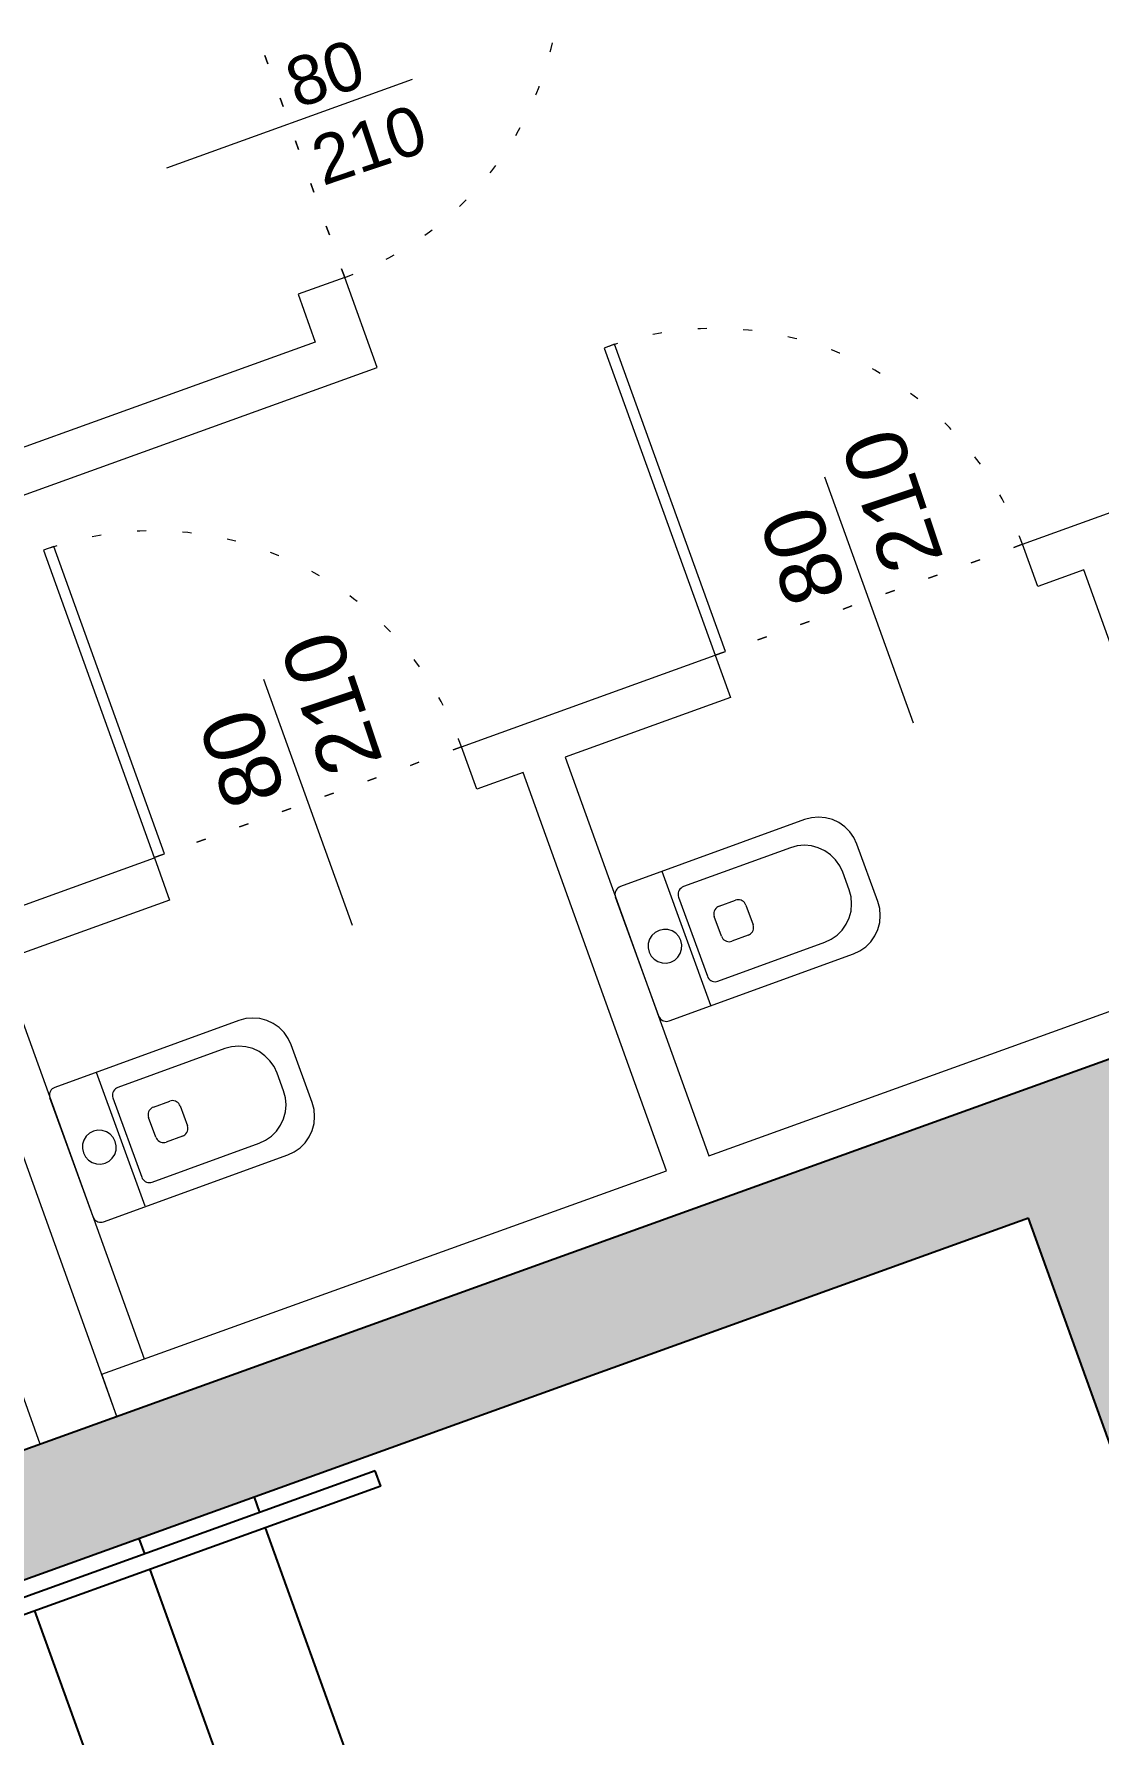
# Model space of a CAD drawing. Header units: centimetres. Extents: x 139057 to 200038, y 34824 to 80516.
# Drawn here: x 176026.6 to 176287.4, y 55373.2 to 55789.7 of the extents above; entities that cross this region are included whole.
import ezdxf

# ---------------------------------------------------------------- set-up
doc = ezdxf.new("R2010")
doc.units = ezdxf.units.CM
doc.header["$LTSCALE"] = 100
doc.linetypes.add('HIDDEN4', pattern=[0.125, 0.025, -0.1])
doc.layers.get('0').update_dxf_attribs({"lineweight": 0})
doc.layers.add('0.15', color=9, linetype='Continuous')
doc.layers.add('0.20 Cementi Armati', color=4, linetype='Continuous')
for name, color, linetype, lineweight in [('410_STRUTTURE_001-AM_0', 7, 'Continuous', 0), ('430_TAVOLATI_001-AM_0', 3, 'Continuous', 0), ('439_TESTI_SERRAMENTI_001-AM_0', 11, 'Continuous', 0), ('441_SERRAMENTI_001-AM_0', 1, 'Continuous', 0), ('442_SANITARI_001-AM_0', 6, 'Continuous', 0), ('461_LAYOUT_SCHEMATICO_001-AM_0', 11, 'Continuous', 0)]:
    doc.layers.add(name, color=color, linetype=linetype, lineweight=lineweight)
doc.styles.add('Arial', font='arial.ttf')

# ---------------------------------------------------------------- blocks, each defined once
blk = doc.blocks.new('PORTA090')
blk.add_line((45, 36), (45, -36))
at = {"linetype": 'HIDDEN4'}
blk.add_line((90, 0), (0, 0), dxfattribs=at)
blk.add_lwpolyline([(0, 0), (3, 0), (3, 90), (0, 90)], close=True)
blk.add_lwpolyline([(0, 0), (90, 0)], dxfattribs=at)
blk.add_arc((0, 0), 90, 0, 90, dxfattribs=at)
blk = doc.blocks.new('AR029')
at = {"linetype": 'Continuous'}
for points in [[(-15.5005, 0), (-15.8478, -0.03038), (-16.1845, -0.12062), (-16.5005, -0.26796), (-16.7861, -0.46792), (-17.0326, -0.71444), (-17.2326, -1.00003), (-17.3799, -1.316), (-17.4701, -1.65275), (-17.5005, -2.00006)], [(-15.5005, 0), (15.5005, 0)], [(17.5005, -2.00006), (17.4701, -1.65275), (17.3799, -1.316), (17.2326, -1.00003), (17.0326, -0.71444), (16.7861, -0.46792), (16.5005, -0.26796), (16.1845, -0.12062), (15.8478, -0.03038), (15.5005, 0)], [(-17.5005, -2.00006), (-17.5005, -50.0015)], [(17.5005, -50.0015), (17.5005, -2.00006)], [(-17.401, -12.871), (17.4713, -12.871)], [(-10.4192, -14.5185), (-10.7665, -14.5489), (-11.1033, -14.6391), (-11.4193, -14.7864), (-11.7048, -14.9864), (-11.9514, -15.2329), (-12.1513, -15.5185), (-12.2987, -15.8345), (-12.3889, -16.1712), (-12.4193, -16.5185)], [(-12.4193, -16.5185), (-12.4193, -44.3854)], [(10.2127, -14.5185), (-10.4192, -14.5185)], [(12.2128, -16.5185), (12.1824, -16.1712), (12.0922, -15.8345), (11.9448, -15.5185), (11.7449, -15.2329), (11.4983, -14.9864), (11.2127, -14.7864), (10.8968, -14.6391), (10.56, -14.5489), (10.2127, -14.5185)], [(12.2128, -44.3854), (12.2128, -16.5185)], [(-2.39305, -21.108), (-2.74036, -21.1384), (-3.07711, -21.2287), (-3.39308, -21.376), (-3.67867, -21.576), (-3.92519, -21.8225), (-4.12516, -22.1081), (-4.27249, -22.424), (-4.36273, -22.7608), (-4.39315, -23.1081)], [(-4.39315, -27.3451), (-4.39315, -23.1081)], [(-2.39305, -21.108), (2.74008, -21.108)], [(4.74014, -23.1081), (4.70975, -22.7608), (4.61952, -22.424), (4.47218, -22.1081), (4.27221, -21.8225), (4.02569, -21.576), (3.74011, -21.376), (3.42414, -21.2287), (3.08738, -21.1384), (2.74008, -21.108)], [(4.74014, -23.1081), (4.74014, -27.3451)], [(-4.39315, -27.3451), (-4.36273, -27.6924), (-4.27249, -28.0291), (-4.12516, -28.3451), (-3.92519, -28.6307), (-3.67867, -28.8772), (-3.39308, -29.0772), (-3.07711, -29.2245), (-2.74036, -29.3148), (-2.39305, -29.3451)], [(2.74008, -29.3451), (3.08738, -29.3148), (3.42414, -29.2245), (3.74011, -29.0772), (4.02569, -28.8772), (4.27221, -28.6307), (4.47218, -28.3451), (4.61952, -28.0291), (4.70975, -27.6924), (4.74014, -27.3451)], [(2.74008, -29.3451), (-2.39305, -29.3451)], [(-12.4193, -44.3854), (-12.2674, -46.122), (-11.8162, -47.8057), (-11.0795, -49.3856), (-10.0797, -50.8135), (-8.84705, -52.0461), (-7.41913, -53.046), (-5.83929, -53.7827), (-4.15552, -54.2338), (-2.41898, -54.3858)], [(2.21248, -54.3858), (3.94901, -54.2338), (5.63278, -53.7827), (7.21263, -53.046), (8.64055, -52.0461), (9.87315, -50.8135), (10.873, -49.3856), (11.6097, -47.8057), (12.0609, -46.122), (12.2128, -44.3854)], [(-17.5005, -50.0015), (-17.3486, -51.7381), (-16.8974, -53.4218), (-16.1608, -55.0017), (-15.1609, -56.4296), (-13.9283, -57.6622), (-12.5004, -58.662), (-10.9205, -59.3987), (-9.23677, -59.8499), (-7.50023, -60.0019)], [(7.50023, -60.0019), (9.23677, -59.8499), (10.9205, -59.3987), (12.5004, -58.662), (13.9283, -57.6622), (15.1609, -56.4296), (16.1608, -55.0017), (16.8974, -53.4218), (17.3486, -51.7381), (17.5005, -50.0015)], [(-2.41898, -54.3858), (2.21248, -54.3858)], [(-7.50023, -60.0019), (7.50023, -60.0019)]]:
    blk.add_lwpolyline(points, dxfattribs=at)
blk.add_lwpolyline([(4.18652, -7.26983), (4.04507, -6.19536), (3.63034, -5.19412), (2.9706, -4.33433), (2.11081, -3.67459), (1.10956, -3.25986), (0.0351, -3.1184), (-1.03937, -3.25986), (-2.04062, -3.67459), (-2.9004, -4.33433), (-3.56014, -5.19412), (-3.97487, -6.19536), (-4.11633, -7.26983), (-3.97487, -8.3443), (-3.56015, -9.34554), (-2.90041, -10.2053), (-2.04062, -10.8651), (-1.03937, -11.2798), (0.03509, -11.4213), (1.10956, -11.2798), (2.11081, -10.8651), (2.9706, -10.2053), (3.63034, -9.34555), (4.04506, -8.3443), (4.18652, -7.26983)], close=True, dxfattribs=at)
blk = doc.blocks.new('WC')
at = {"rotation": 180}
blk.add_blockref('AR029', (0, 0), dxfattribs=at)

msp = doc.modelspace()

# ---------------------------------------------------------------- hatches: boundary and pattern name
at = {"layer": '410_STRUTTURE_001-AM_0'}
h = msp.add_hatch(color=256, dxfattribs=at)
h.dxf.hatch_style = 1
h.paths.add_polyline_path([(175447.45, 54706.02), (175475.67, 54716.19), (175420.45, 54869.51), (175441.14, 54876.96), (175434.06, 54896.73), (175429.32, 54895.03), (175427.97, 54898.79), (175411.97, 54893.03), (175317.08, 55156.46), (175566.4, 55246.27), (175661.27, 54982.9), (175580.42, 54953.7), (175581.77, 54949.94), (175577.01, 54948.3), (175584.19, 54928.49), (175669.76, 54959.32), (175708.06, 54852.99), (176454.14, 55121.73), (176411.28, 55240.72), (176368.94, 55225.47), (176399.94, 55139.4), (175738.54, 54901.16), (175608.73, 55261.52), (176270.14, 55499.75), (176301.16, 55413.63), (176343.5, 55428.88), (176302.31, 55543.22), (175278.69, 55174.51)])

# ---------------------------------------------------------------- linework, layer by layer
at = {"layer": '0.15'}
for p, q in [((176110.15, 55437.86, 0), (175872.61, 55352.3, 0)), ((176111.51, 55434.1, 0), (176110.15, 55437.86, 0)), ((176111.51, 55434.1, 0), (175874.97, 55348.9, 0)), ((176081.93, 55427.7, 0), (176080.57, 55431.47, 0)), ((176142.07, 55260.71, 0), (176083.28, 55423.93, 0)), ((176053.7, 55417.53, 0), (176052.34, 55421.3, 0)), ((176113.85, 55250.54, 0), (176055.06, 55413.77, 0)), ((176085.62, 55240.38, 0), (176026.83, 55403.6, 0))]:
    msp.add_line(p, q, dxfattribs=at)
at = {"layer": '0.20 Cementi Armati'}
for p, q in [((175278.69, 55174.51, 0), (176302.31, 55543.22, 0)), ((176270.14, 55499.75, 0), (175608.73, 55261.52, 0)), ((176301.16, 55413.63, 0), (176270.14, 55499.75, 0))]:
    msp.add_line(p, q, dxfattribs=at)
at = {"layer": '410_STRUTTURE_001-AM_0', "elevation": 0}
for points in [[(176302.31, 55543.22), (175278.69, 55174.51), (175447.45, 54706.02), (175475.67, 54716.19), (175420.45, 54869.51), (175441.14, 54876.96), (175434.06, 54896.73), (175429.32, 54895.03), (175427.97, 54898.79), (175411.97, 54893.03), (175317.08, 55156.46), (175566.4, 55246.27), (175661.27, 54982.9), (175580.42, 54953.7), (175581.77, 54949.94), (175577.01, 54948.3), (175584.19, 54928.49), (175669.76, 54959.32), (175708.06, 54852.99), (176454.14, 55121.73)], [(176399.94, 55139.4), (175738.54, 54901.16), (175608.73, 55261.52), (176270.14, 55499.75), (176301.16, 55413.63)]]:
    msp.add_lwpolyline(points, dxfattribs=at)
at = {"layer": '430_TAVOLATI_001-AM_0'}
for p, q in [((176046.91, 55451.23, 0), (176002.17, 55575.43, 0)), ((176028.09, 55444.45, 0), (175983.36, 55568.65, 0))]:
    msp.add_line(p, q, dxfattribs=at)
at = {"layer": '430_TAVOLATI_001-AM_0', "elevation": 0}
for points in [[(175972.35, 55658.21), (176110.66, 55708.04), (176102.7, 55730.14), (176091.26, 55726.02), (176095.49, 55714.27), (175968.63, 55668.57), (175969.31, 55666.68), (175969.31, 55666.68)], [(176004.33, 55569.32), (176056.08, 55587.97), (176059.81, 55577.62), (176008.1, 55558.99)]]:
    msp.add_lwpolyline(points, close=True, dxfattribs=at)
at = {"layer": '430_TAVOLATI_001-AM_0'}
msp.add_lwpolyline([(176043.19, 55461.56), (176181.46, 55511.36), (176146.36, 55608.9), (176135.04, 55604.82), (176131.32, 55615.16), (176193.42, 55637.6), (176197.16, 55627.25), (176156.71, 55612.63), (176191.87, 55515.01), (176318.86, 55560.82), (176283.68, 55658.51), (176272.39, 55654.43), (176268.66, 55664.78), (176320.04, 55683.34), (176323.78, 55673), (176294.01, 55662.24), (176357.2, 55486.8), (176346.89, 55483.09), (176322.63, 55550.53), (176046.91, 55451.23), (176043.19, 55461.56)], dxfattribs=at)
at = {"layer": '430_TAVOLATI_001-AM_0', "elevation": 0}
msp.add_lwpolyline([(176018.45, 55562.72), (176053.54, 55465.28)], dxfattribs=at)
at = {"layer": '461_LAYOUT_SCHEMATICO_001-AM_0', "extrusion": (1.23823e-09, 6.80219e-10, 1), "elevation": 0, "flags": 128}
msp.add_lwpolyline([(176099.03, 55837.42), (176077.72, 55896.71), (175662.84, 55747.63), (175684.15, 55688.34)], close=True, dxfattribs=at)
at = {"layer": '461_LAYOUT_SCHEMATICO_001-AM_0', "extrusion": (1.23823e-09, 6.80219e-10, 1), "elevation": -0.03, "flags": 128}
msp.add_lwpolyline([(176095.65, 55846.83), (175680.76, 55697.75)], dxfattribs=at)

# ---------------------------------------------------------------- block references
at = {"layer": '441_SERRAMENTI_001-AM_0'}
for p, xscale, yscale, zscale, rotation in [((176075.58, 55805.4), 0.888888888888888, 0.888888888888888, 0.888888888888888, 289.8089836240011), ((176193.42, 55637.6, 0.02), 0.8888888888888878, 0.8888888888888878, 0.8888888888888878, 19.86237138545742), ((176056.04, 55588.05, 0), 0.8888888888888878, 0.8888888888888878, 0.8888888888888878, 19.80898365713139)]:
    msp.add_blockref('PORTA090', p, dxfattribs=dict(at, xscale=xscale, yscale=yscale, zscale=zscale, rotation=rotation))
at = {"layer": '442_SANITARI_001-AM_0', "rotation": 289.9887534754975}
for p in [(176174.29, 55563.82), (176035.77, 55514.63, 0)]:
    msp.add_blockref('WC', p, dxfattribs=at)

# ---------------------------------------------------------------- texts
at = {"layer": '439_TESTI_SERRAMENTI_001-AM_0', "attachment_point": 1, "style": 'Arial'}
for insert, char_height, rotation in [((176087.1, 55782.82, 0), 12, 18.6233), ((176211.52, 55648.47, 0), 15, 108.6233), ((176074.19, 55598.86, 0), 15, 108.6233)]:
    msp.add_mtext_dynamic_manual_height_columns('80\\P210', width=18.7011, gutter_width=300, heights=[0], dxfattribs=dict(at, insert=insert, char_height=char_height, rotation=rotation))

doc.saveas('drawing.dxf')
